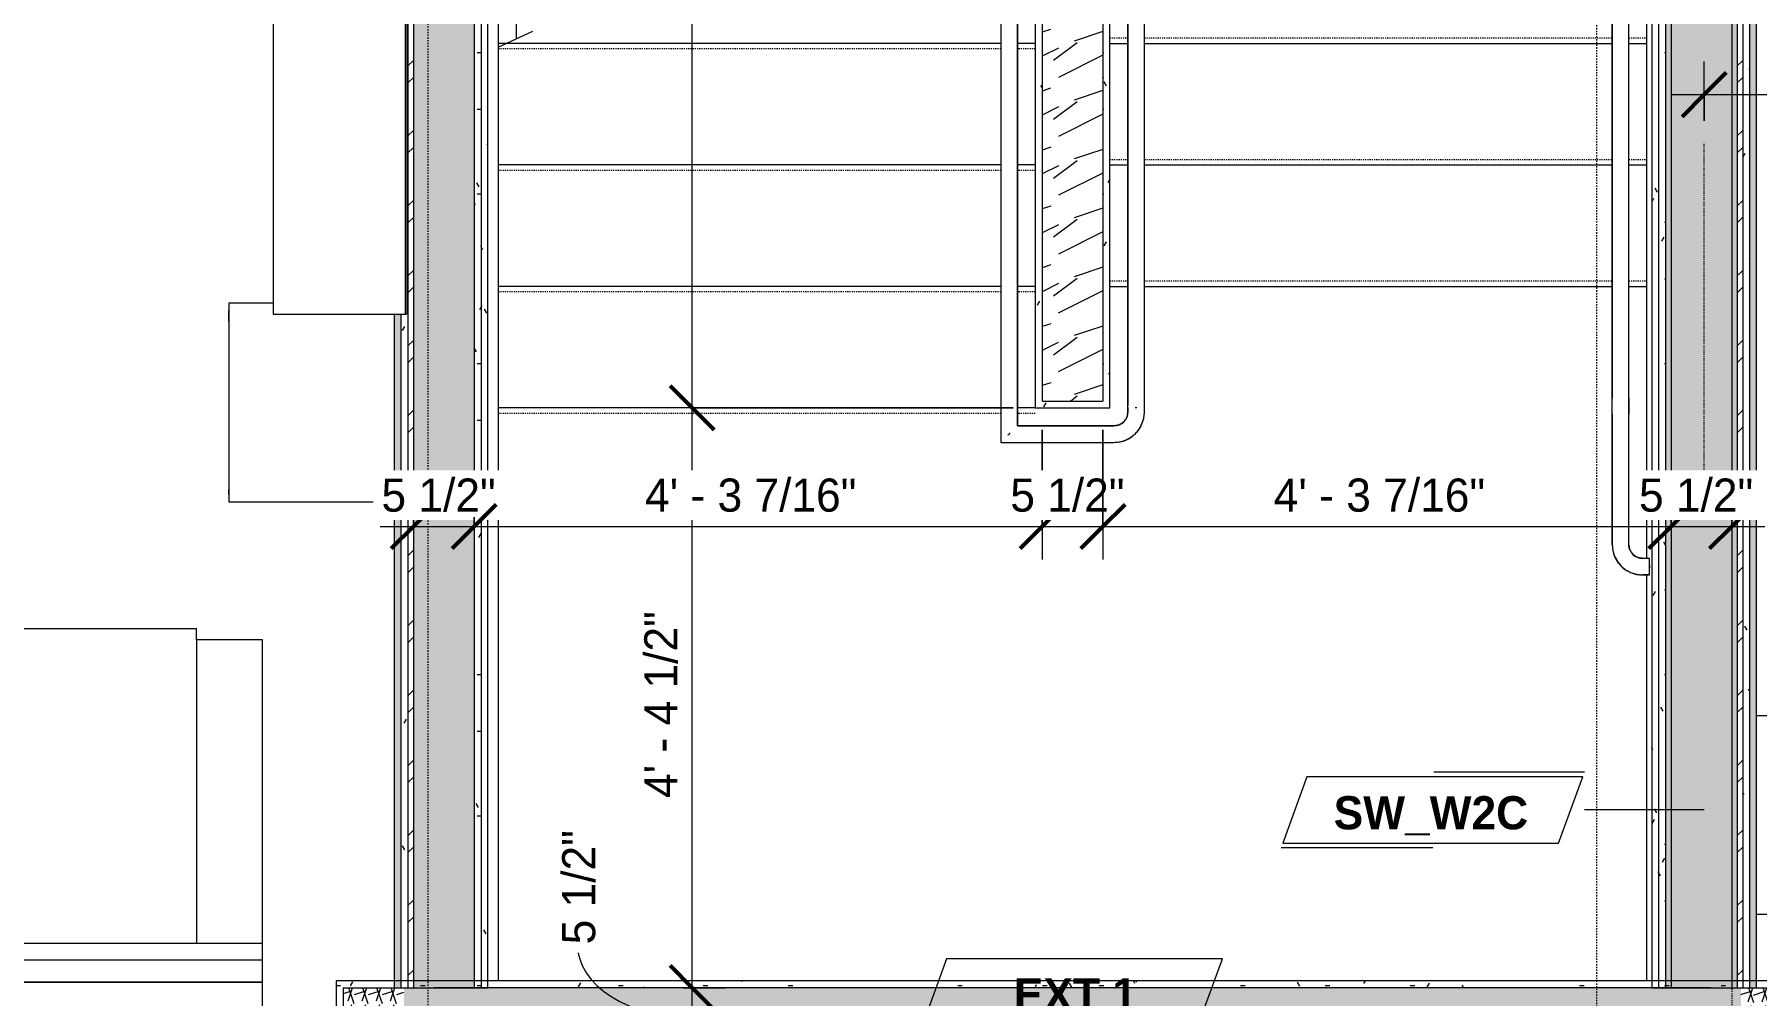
# Model space of a CAD drawing. Header units: inches. Extents: x -4058 to -1781, y 9814 to 12289.
# Drawn here: x -2674.3 to -2518.4, y 10016.4 to 10103.4 of the extents above; entities that cross this region are included whole.
import ezdxf

# ---------------------------------------------------------------- set-up
doc = ezdxf.new("R2010")
doc.units = ezdxf.units.IN
doc.header["$MEASUREMENT"] = 0
for name, pattern in [('Dash', [0.25, 0.125, -0.125]), ('Dash 3_32_', [0.1875, 0.09375, -0.09375]), ('Dash_2_', [0.25, 0.125, -0.125]), ('Overhead 1_16_', [0.101562, 0.0625, -0.039062])]:
    doc.linetypes.add(name, pattern=pattern)
for name, color, linetype, lineweight in [('0-1', 7, 'Continuous', 5), ('0-4', 55, 'Continuous', 9), ('A-ANNO-DIMS', 211, 'Continuous', 9), ('A-ANNO-DIMS-32', 211, 'Continuous', 9), ('A-DETL-1', 90, 'Dash 3_32_', 9), ('A-FLOR-HRAL-1', 7, 'Continuous', 9), ('A-WALL-1', 7, 'Continuous', 9), ('A-WALL-IDEN', 211, 'Continuous', 9), ('A-WALL-PATT-1', 9, 'Continuous', 9), ('G-ANNO-SYMB-4', 111, 'Dash_2_', 9), ('I-FURN', 30, 'Continuous', 9), ('I-FURN-HDLN', 30, 'Dash', 9), ('I-WALL-1', 1, 'Continuous', 5), ('I-WALL-2', 7, 'Continuous', 9), ('S-STRS-1', 7, 'Continuous', 9), ('S-STRS-2', 7, 'Overhead 1_16_', 9), ('S-STRS-MBND-1', 7, 'Continuous', 9)]:
    doc.layers.add(name, color=color, linetype=linetype, lineweight=lineweight)
doc.styles.add('Century Gothic', font='ufonts.com_century-gothic.ttf', dxfattribs={"height": 3})
doc.styles.add('Century Gothic_B_1', font='GOTHICB.TTF', dxfattribs={"height": 3})
doc.dimstyles.new('THE_DIMENSION_STRING_1', dxfattribs={"dimscale": 12, "dimtxt": 3.132505, "dimasz": 0.333333, "dimexe": 0.25, "dimexo": 0.166667, "dimgap": 0.041667, "dimtad": 1, "dimdec": 4, "dimrnd": 0.0625, "dimzin": 3, "dimdsep": 46, "dimlunit": 4, "dimtxsty": 'Century Gothic', "dimblk1": 'OBLIQUE', "dimblk2": 'OBLIQUE', "dimsah": 1, "dimcen": 0.09, "dimdle": 0.25, "dimazin": 0, "dimtfac": 1, "dimtdec": 4, "dimtix": 1, "dimtmove": 1, "dimatfit": 3, "dimfxl": 1, "dimtvp": 1, "dimtfill": 1, "dimfrac": 2, "dimtolj": 1, "dimtzin": 0, "dimarcsym": 2})
doc.dimstyles.new('THE_DIMENSION_STRING_2', dxfattribs={"dimscale": 12, "dimtxt": 3.132505, "dimasz": 0.333333, "dimexe": 0.25, "dimexo": 0.166667, "dimgap": 0.041667, "dimtad": 1, "dimdec": 4, "dimrnd": 0.0625, "dimzin": 3, "dimdsep": 46, "dimlunit": 4, "dimtxsty": 'Century Gothic', "dimblk1": 'OBLIQUE', "dimblk2": 'OBLIQUE', "dimsah": 1, "dimcen": 0.09, "dimdle": 0.25, "dimazin": 0, "dimtfac": 1, "dimtdec": 4, "dimtix": 1, "dimtmove": 0, "dimatfit": 3, "dimfxl": 1, "dimtvp": 1, "dimtfill": 1, "dimfrac": 2, "dimtolj": 1, "dimtzin": 0, "dimarcsym": 2})
doc.dimstyles.new('THE_DIMENSION_STRING_5', dxfattribs={"dimscale": 12, "dimtxt": 3.132505, "dimasz": 0.333333, "dimexe": 0.25, "dimexo": 0.166667, "dimgap": 0.041667, "dimtad": 1, "dimdec": 4, "dimrnd": 0.0625, "dimzin": 3, "dimdsep": 46, "dimlunit": 4, "dimtxsty": 'Century Gothic', "dimblk1": 'OBLIQUE', "dimblk2": 'OBLIQUE', "dimsah": 1, "dimcen": 0.09, "dimdle": 0.25, "dimazin": 0, "dimtfac": 1, "dimtdec": 4, "dimtix": 1, "dimtmove": 0, "dimatfit": 3, "dimfxl": 1, "dimtvp": 1, "dimtfill": 1, "dimfrac": 2, "dimtolj": 1, "dimtzin": 0, "dimarcsym": 2})
pattern_1 = [(161.57, (0.16, 0.16), (-1.279773737, -0.000426766), [0, -9.107, 1.011, 0]), (18.43, (-0.16, 0.16), (-1.279773737, 0.000426766), [0, -9.107, 1.011, 0]), (108.43, (0.16, 0.16), (0.639452382, -3.199964008), [3.035, -7.083]), (71.57, (-0.16, 0.16), (0.639452382, 3.199964008), [3.035, -7.083])]
pattern_2 = [(0, (0, 0), (10.24, 2.56), [0.422, -7.258, 0.422, -7.258, -40.96]), (0, (0, 0), (10.24, 2.56), [-15.36, 0.422, -14.938, 0.422, -7.258, -17.92]), (0, (0, 0), (10.24, 2.56), [-38.4, 0.422, -4.698, 0.422, -12.378]), (120, (3.84, 1.28), (-7.33702503, 7.58810013), [0.422, -7.258, 0.422, -7.258, -40.96]), (120, (3.84, 1.28), (-7.33702503, 7.58810013), [-15.36, 0.422, -14.938, 0.422, -7.258, -17.92]), (120, (3.84, 1.28), (-7.33702503, 7.58810013), [-38.4, 0.422, -4.698, 0.422, -12.378]), (240, (5.12, 6.4), (-2.90297497, -10.14810013), [0.422, -7.258, 0.422, -7.258, -40.96]), (240, (5.12, 6.4), (-2.90297497, -10.14810013), [-15.36, 0.422, -14.938, 0.422, -7.258, -17.92]), (240, (5.12, 6.4), (-2.90297497, -10.14810013), [-38.4, 0.422, -4.698, 0.422, -12.378])]
pattern_3 = [(45, (0, 0), (-3.1678384, 3.1678384), []), (45, (0, 4.8), (-3.1678384, 3.1678384), [])]

# ---------------------------------------------------------------- blocks, each defined once
blk = doc.blocks.new('CTR - 1st Phase - Shell_rvt-1-UNIT PLANS - 2ND FLOOR')
at = {"layer": 'A-WALL-PATT-1'}
h = blk.add_hatch(dxfattribs=at)
h.set_pattern_fill('FP_1', color=256, style=0, pattern_type=2)
h.set_pattern_definition(pattern_2)
h.paths.add_polyline_path([(-2646.99, 9989.06), (-2646.36, 9989.06), (-2646.36, 10017.71), (-2646.99, 10017.71), (-2646.99, 9995.93)], flags=0)
h = blk.add_hatch(dxfattribs=at)
h.set_pattern_fill('FP_1', color=256, style=0, pattern_type=2)
h.set_pattern_definition(pattern_2)
h.paths.add_polyline_path([(-2519.79, 10017.09), (-2514.29, 10017.09), (-2514.29, 10017.71), (-2646.36, 10017.71), (-2646.36, 10017.09), (-2522.54, 10017.09)], flags=0)
h = blk.add_hatch(dxfattribs=at)
h.set_pattern_fill('FP_5', color=256, style=0, pattern_type=2)
h.set_pattern_definition(pattern_1)
h.paths.add_polyline_path([(-2646.36, 9988.44), (-2640.86, 9988.44), (-2640.86, 10017.09), (-2646.36, 10017.09), (-2646.36, 9989.06)], flags=0)
h = blk.add_hatch(dxfattribs=at)
h.set_pattern_fill('FP_5', color=256, style=0, pattern_type=2)
h.set_pattern_definition(pattern_1)
h.paths.add_polyline_path([(-2522.54, 10011.59), (-2519.79, 10011.59), (-2519.79, 10017.09), (-2640.86, 10017.09), (-2640.86, 10011.59), (-2534.07, 10011.59)], flags=0)
h = blk.add_hatch(dxfattribs=at)
h.set_pattern_fill('FP_5', color=256, style=0, pattern_type=2)
h.set_pattern_definition(pattern_1)
h.paths.add_polyline_path([(-2514.29, 9988.44), (-2514.29, 10017.09), (-2519.79, 10017.09), (-2519.79, 9988.44)], flags=0)
at = {"layer": 'A-WALL-1'}
for p, q in [((-2646.36, 10017.71), (-2646.99, 10017.71)), ((-2646.99, 10017.71), (-2646.99, 9989.06)), ((-2638.11, 10017.71), (-2646.36, 10017.71)), ((-2522.54, 10017.71), (-2638.11, 10017.71)), ((-2514.29, 10017.71), (-2522.54, 10017.71)), ((-2646.36, 10017.09), (-2646.36, 9989.06)), ((-2646.36, 10017.09), (-2640.86, 10017.09)), ((-2640.86, 10017.09), (-2638.11, 10017.09)), ((-2522.54, 10017.09), (-2638.11, 10017.09)), ((-2522.54, 10017.09), (-2519.79, 10017.09)), ((-2519.79, 10017.09), (-2514.29, 10017.09))]:
    blk.add_line(p, q, dxfattribs=at)
blk = doc.blocks.new('Top Rail Type - Top Rail_Internal_-2690864-UNIT PLANS - 2ND FLOOR')
at = {"layer": 'A-FLOR-HRAL-1'}
for p, q in [((-2575.31, 10179.5), (-2575.31, 10080.98)), ((-2573.81, 10080.98), (-2573.81, 10179.5)), ((-2585.31, 10069.68), (-2585.31, 10124.17)), ((-2586.81, 10123.47), (-2586.81, 10069.68)), ((-2575.31, 10080.98), (-2575.31, 10069.8)), ((-2573.81, 10069.8), (-2573.81, 10080.98)), ((-2586.81, 10069.02), (-2586.81, 10066.46)), ((-2585.31, 10067.96), (-2585.31, 10069.02)), ((-2575.31, 10069.61), (-2575.31, 10069.21)), ((-2573.81, 10069.21), (-2573.81, 10069.61)), ((-2576.56, 10067.96), (-2585.31, 10067.96)), ((-2586.81, 10066.46), (-2576.56, 10066.46))]:
    blk.add_line(p, q, dxfattribs=at)
at = {"layer": 'A-FLOR-HRAL-1', "flags": 128}
for points in [[(-2586.81, 10069.68), (-2586.81, 10069.64), (-2586.81, 10069.59), (-2586.81, 10069.55), (-2586.81, 10069.5), (-2586.81, 10069.45), (-2586.81, 10069.41), (-2586.81, 10069.36), (-2586.81, 10069.31), (-2586.81, 10069.26), (-2586.81, 10069.21), (-2586.81, 10069.16), (-2586.81, 10069.11), (-2586.81, 10069.06), (-2586.81, 10069.02)], [(-2585.31, 10069.02), (-2585.31, 10069.07), (-2585.31, 10069.12), (-2585.31, 10069.17), (-2585.31, 10069.22), (-2585.31, 10069.27), (-2585.31, 10069.32), (-2585.31, 10069.37), (-2585.31, 10069.41), (-2585.31, 10069.46), (-2585.31, 10069.51), (-2585.31, 10069.55), (-2585.31, 10069.6), (-2585.31, 10069.64), (-2585.31, 10069.68)], [(-2576.56, 10066.46), (-2576.45, 10066.47), (-2576.34, 10066.47), (-2576.23, 10066.48), (-2576.12, 10066.5), (-2576.01, 10066.52), (-2575.91, 10066.54), (-2575.8, 10066.57), (-2575.7, 10066.6), (-2575.59, 10066.64), (-2575.49, 10066.68), (-2575.39, 10066.73), (-2575.29, 10066.78), (-2575.19, 10066.83), (-2575.1, 10066.88), (-2575.01, 10066.94), (-2574.92, 10067.01), (-2574.83, 10067.08), (-2574.75, 10067.15), (-2574.67, 10067.22), (-2574.59, 10067.3), (-2574.51, 10067.38), (-2574.44, 10067.46), (-2574.37, 10067.55), (-2574.31, 10067.64), (-2574.25, 10067.73), (-2574.19, 10067.82), (-2574.14, 10067.92), (-2574.09, 10068.02), (-2574.04, 10068.12), (-2574, 10068.22), (-2573.96, 10068.32), (-2573.93, 10068.43), (-2573.9, 10068.53), (-2573.87, 10068.64), (-2573.85, 10068.75), (-2573.83, 10068.86), (-2573.82, 10068.97), (-2573.81, 10069.07), (-2573.81, 10069.18), (-2573.81, 10069.21)], [(-2575.31, 10069.21), (-2575.31, 10069.16), (-2575.32, 10069.11), (-2575.32, 10069.06), (-2575.33, 10069.02), (-2575.34, 10068.97), (-2575.35, 10068.92), (-2575.36, 10068.87), (-2575.37, 10068.82), (-2575.39, 10068.77), (-2575.41, 10068.73), (-2575.43, 10068.68), (-2575.45, 10068.64), (-2575.48, 10068.59), (-2575.5, 10068.55), (-2575.53, 10068.51), (-2575.56, 10068.47), (-2575.59, 10068.43), (-2575.62, 10068.39), (-2575.66, 10068.35), (-2575.69, 10068.32), (-2575.73, 10068.28), (-2575.76, 10068.25), (-2575.8, 10068.22), (-2575.84, 10068.19), (-2575.89, 10068.16), (-2575.93, 10068.14), (-2575.97, 10068.11), (-2576.02, 10068.09), (-2576.06, 10068.07), (-2576.11, 10068.05), (-2576.16, 10068.03), (-2576.2, 10068.02), (-2576.25, 10068), (-2576.3, 10067.99), (-2576.35, 10067.98), (-2576.4, 10067.98), (-2576.45, 10067.97), (-2576.5, 10067.97), (-2576.55, 10067.96), (-2576.56, 10067.96)]]:
    blk.add_lwpolyline(points, dxfattribs=at)
at = {"layer": 'A-FLOR-HRAL-1'}
blk.add_open_spline([(-2574.48, 10069.59), (-2574.51, 10069.59), (-2574.56, 10069.59), (-2574.61, 10069.59), (-2574.64, 10069.59)], degree=3, dxfattribs=at)
blk.add_open_spline([(-2586.15, 10067.12), (-2586.14, 10067.14), (-2586.11, 10067.17), (-2586.06, 10067.21), (-2586.01, 10067.26), (-2585.98, 10067.29), (-2585.97, 10067.31)], degree=3, knots=[0.46086968, 0.46086968, 0.46086968, 0.46086968, 0.47916667, 0.5, 0.52083333, 0.53913032, 0.53913032, 0.53913032, 0.53913032], dxfattribs=at)
blk = doc.blocks.new('Top Rail Type - Top Rail_Internal_-V8-UNIT PLANS - 2ND FLOOR')
at = {"layer": 'A-FLOR-HRAL-1'}
for p, q in [((-2575.31, 10069.59), (-2575.31, 10179.11)), ((-2573.81, 10069.59), (-2573.81, 10179.11)), ((-2585.31, 10124.17), (-2585.31, 10070.07)), ((-2586.81, 10123.47), (-2586.81, 10070.07)), ((-2586.81, 10070.07), (-2586.81, 10069.02)), ((-2586.81, 10069.02), (-2586.81, 10066.46)), ((-2585.31, 10070.07), (-2585.31, 10069.02)), ((-2585.31, 10069.02), (-2585.31, 10067.96)), ((-2575.31, 10069.21), (-2575.31, 10069.59)), ((-2573.81, 10069.21), (-2573.81, 10069.59)), ((-2585.31, 10067.96), (-2576.56, 10067.96)), ((-2586.81, 10066.46), (-2576.56, 10066.46))]:
    blk.add_line(p, q, dxfattribs=at)
for radius in [2.75, 1.25]:
    blk.add_arc((-2576.56, 10069.21), radius, 270, 0, dxfattribs=at)
blk = doc.blocks.new('Top Rail Type - Top Rail_Internal_-V13-UNIT PLANS - 2ND FLOOR')
at = {"layer": 'A-FLOR-HRAL-1'}
for p, q in [((-2630.69, 10179.1), (-2630.69, 10103.01)), ((-2630.69, 10103.01), (-2629.19, 10103.71))]:
    blk.add_line(p, q, dxfattribs=at)
blk = doc.blocks.new('Top Rail Type - Top Rail_Internal_-2663442-UNIT PLANS - 2ND FLOOR')
at = {"layer": 'A-FLOR-HRAL-1'}
for p, q in [((-2531.44, 10179.5), (-2531.44, 10070.47)), ((-2529.94, 10070.47), (-2529.94, 10179.5)), ((-2531.44, 10069.02), (-2531.44, 10057.21)), ((-2529.94, 10057.21), (-2529.94, 10069.02)), ((-2528.06, 10055.96), (-2528.69, 10055.96)), ((-2528.06, 10055.31), (-2528.06, 10055.12)), ((-2528.69, 10054.46), (-2528.06, 10054.46))]:
    blk.add_line(p, q, dxfattribs=at)
at = {"layer": 'A-FLOR-HRAL-1', "flags": 128}
for points in [[(-2531.44, 10069.02), (-2531.44, 10069.13), (-2531.44, 10069.24), (-2531.44, 10069.35), (-2531.44, 10069.46), (-2531.44, 10069.57), (-2531.44, 10069.67), (-2531.44, 10069.78), (-2531.44, 10069.89), (-2531.44, 10069.99), (-2531.44, 10070.09), (-2531.44, 10070.19), (-2531.44, 10070.29), (-2531.44, 10070.39), (-2531.44, 10070.47)], [(-2529.94, 10070.47), (-2529.94, 10070.37), (-2529.94, 10070.28), (-2529.94, 10070.18), (-2529.94, 10070.08), (-2529.94, 10069.97), (-2529.94, 10069.87), (-2529.94, 10069.76), (-2529.94, 10069.66), (-2529.94, 10069.55), (-2529.94, 10069.44), (-2529.94, 10069.33), (-2529.94, 10069.22), (-2529.94, 10069.11), (-2529.94, 10069.02)], [(-2531.44, 10057.21), (-2531.43, 10057.1), (-2531.43, 10056.99), (-2531.42, 10056.89), (-2531.4, 10056.78), (-2531.38, 10056.67), (-2531.36, 10056.56), (-2531.33, 10056.45), (-2531.3, 10056.35), (-2531.26, 10056.25), (-2531.22, 10056.14), (-2531.17, 10056.04), (-2531.13, 10055.94), (-2531.07, 10055.85), (-2531.02, 10055.75), (-2530.96, 10055.66), (-2530.89, 10055.57), (-2530.82, 10055.49), (-2530.75, 10055.4), (-2530.68, 10055.32), (-2530.6, 10055.24), (-2530.52, 10055.17), (-2530.44, 10055.09), (-2530.35, 10055.03), (-2530.26, 10054.96), (-2530.17, 10054.9), (-2530.08, 10054.84), (-2529.98, 10054.79), (-2529.88, 10054.74), (-2529.78, 10054.69), (-2529.68, 10054.65), (-2529.58, 10054.61), (-2529.47, 10054.58), (-2529.37, 10054.55), (-2529.26, 10054.53), (-2529.15, 10054.5), (-2529.04, 10054.49), (-2528.94, 10054.48), (-2528.83, 10054.47), (-2528.72, 10054.46), (-2528.69, 10054.46)], [(-2528.69, 10055.96), (-2528.74, 10055.97), (-2528.79, 10055.97), (-2528.84, 10055.97), (-2528.89, 10055.98), (-2528.93, 10055.99), (-2528.98, 10056), (-2529.03, 10056.01), (-2529.08, 10056.03), (-2529.13, 10056.04), (-2529.17, 10056.06), (-2529.22, 10056.08), (-2529.26, 10056.11), (-2529.31, 10056.13), (-2529.35, 10056.16), (-2529.39, 10056.18), (-2529.43, 10056.21), (-2529.47, 10056.24), (-2529.51, 10056.27), (-2529.55, 10056.31), (-2529.58, 10056.34), (-2529.62, 10056.38), (-2529.65, 10056.42), (-2529.68, 10056.46), (-2529.71, 10056.5), (-2529.74, 10056.54), (-2529.76, 10056.58), (-2529.79, 10056.63), (-2529.81, 10056.67), (-2529.83, 10056.72), (-2529.85, 10056.76), (-2529.87, 10056.81), (-2529.88, 10056.86), (-2529.9, 10056.9), (-2529.91, 10056.95), (-2529.92, 10057), (-2529.93, 10057.05), (-2529.93, 10057.1), (-2529.93, 10057.15), (-2529.94, 10057.2), (-2529.94, 10057.21)]]:
    blk.add_lwpolyline(points, dxfattribs=at)
blk = doc.blocks.new('Top Rail Type - Top Rail_Internal_-V17-UNIT PLANS - 2ND FLOOR')
at = {"layer": 'A-FLOR-HRAL-1'}
for p, q in [((-2531.44, 10070.07), (-2531.44, 10179.11)), ((-2529.94, 10070.07), (-2529.94, 10179.11)), ((-2531.44, 10069.02), (-2531.44, 10070.07)), ((-2531.44, 10057.21), (-2531.44, 10069.02)), ((-2529.94, 10069.02), (-2529.94, 10070.07)), ((-2529.94, 10057.21), (-2529.94, 10069.02)), ((-2528.06, 10055.96), (-2528.69, 10055.96)), ((-2528.06, 10054.46), (-2528.06, 10055.96)), ((-2528.06, 10054.46), (-2528.69, 10054.46))]:
    blk.add_line(p, q, dxfattribs=at)
for radius in [2.75, 1.25]:
    blk.add_arc((-2528.69, 10057.21), radius, 180, 270, dxfattribs=at)
blk = doc.blocks.new('CTR - 1st Phase -Stairs _ Elevators_rvt-1-UNIT PLANS - 2ND FLOOR')
at = {"layer": 'A-WALL-PATT-1'}
h = blk.add_hatch(dxfattribs=at)
h.set_pattern_fill('FP_1', color=256, style=0, pattern_type=2)
h.set_pattern_definition(pattern_2)
h.paths.add_polyline_path([(-2641.12, 10017.09), (-2641.12, 10078.08), (-2641.75, 10078.08), (-2641.75, 10017.09)], flags=0)
h.paths.add_polyline_path([(-2641.12, 10116.08), (-2641.12, 10262.59), (-2641.75, 10262.59), (-2641.75, 10116.08), (-2641.38, 10116.08)], flags=0)
h = blk.add_hatch(dxfattribs=at)
h.set_pattern_fill('FP_1', color=256, style=0, pattern_type=2)
h.set_pattern_definition(pattern_2)
h.paths.add_polyline_path([(-2518.37, 10017.09), (-2518.37, 10262.59), (-2519, 10262.59), (-2519, 10017.09)], flags=0)
h = blk.add_hatch(dxfattribs=at)
h.set_pattern_fill('FP_1', color=256, style=0, pattern_type=2)
h.set_pattern_definition(pattern_2)
h.paths.add_polyline_path([(-2640.5, 10017.09), (-2640.5, 10261.96), (-2641.12, 10261.96), (-2641.12, 10116.08), (-2640.57, 10116.08), (-2640.57, 10078.08), (-2641.12, 10078.08), (-2641.12, 10017.09)], flags=0)
h = blk.add_hatch(dxfattribs=at)
h.set_pattern_fill('FP_33', color=256, style=0, pattern_type=2)
h.set_pattern_definition(pattern_3)
h.paths.add_polyline_path([(-2640.5, 10017.09), (-2640, 10017.09), (-2640, 10261.46), (-2640.5, 10261.46), (-2640.5, 10033.34)], flags=0)
h = blk.add_hatch(dxfattribs=at)
h.set_pattern_fill('FP_33', color=256, style=0, pattern_type=2)
h.set_pattern_definition(pattern_3)
h.paths.add_polyline_path([(-2519.62, 10017.09), (-2519.62, 10261.46), (-2520.12, 10261.46), (-2520.12, 10017.09)], flags=0)
h = blk.add_hatch(dxfattribs=at)
h.set_pattern_fill('FP_1', color=256, style=0, pattern_type=2)
h.set_pattern_definition(pattern_2)
h.paths.add_polyline_path([(-2519.62, 10017.09), (-2519, 10017.09), (-2519, 10261.96), (-2519.62, 10261.96), (-2519.62, 10033.34)], flags=0)
h = blk.add_hatch(dxfattribs=at)
h.set_pattern_fill('FP_5', color=256, style=0, pattern_type=2)
h.set_pattern_definition(pattern_1)
h.paths.add_polyline_path([(-2634.5, 10017.09), (-2634.5, 10255.96), (-2640, 10255.96), (-2640, 10017.09), (-2637.01, 10017.09)], flags=0)
h = blk.add_hatch(dxfattribs=at)
h.set_pattern_fill('FP_1', color=256, style=0, pattern_type=2)
h.set_pattern_definition(pattern_2)
h.paths.add_polyline_path([(-2633.87, 10017.09), (-2633.87, 10255.34), (-2634.5, 10255.34), (-2634.5, 10017.09)], flags=0)
h = blk.add_hatch(dxfattribs=at)
h.set_pattern_fill('FP_1', color=256, style=0, pattern_type=2)
h.set_pattern_definition(pattern_2)
h.paths.add_polyline_path([(-2633.87, 10017.09), (-2633.25, 10017.09), (-2633.25, 10254.71), (-2633.87, 10254.71), (-2633.87, 10033.34)], flags=0)
h = blk.add_hatch(dxfattribs=at)
h.set_pattern_fill('FP_1', color=256, style=0, pattern_type=2)
h.set_pattern_definition(pattern_2)
h.paths.add_polyline_path([(-2527.25, 10017.09), (-2527.25, 10254.71), (-2527.87, 10254.71), (-2527.87, 10017.09)], flags=0)
h = blk.add_hatch(dxfattribs=at)
h.set_pattern_fill('FP_1', color=256, style=0, pattern_type=2)
h.set_pattern_definition(pattern_2)
h.paths.add_polyline_path([(-2526.62, 10017.09), (-2526.62, 10255.34), (-2527.25, 10255.34), (-2527.25, 10017.09)], flags=0)
h = blk.add_hatch(dxfattribs=at)
h.set_pattern_fill('FP_5', color=256, style=0, pattern_type=2)
h.set_pattern_definition(pattern_1)
h.paths.add_polyline_path([(-2526.12, 10017.09), (-2520.62, 10017.09), (-2520.62, 10255.96), (-2526.12, 10255.96), (-2526.12, 10033.34)], flags=0)
h = blk.add_hatch(dxfattribs=at)
h.set_pattern_fill('FP_1', color=256, style=0, pattern_type=2)
h.set_pattern_definition(pattern_2)
h.paths.add_polyline_path([(-2583.69, 10069.59), (-2583.06, 10069.59), (-2583.06, 10191.21), (-2583.69, 10191.21), (-2583.69, 10070.76)], flags=0)
h = blk.add_hatch(dxfattribs=at)
h.set_pattern_fill('FP_1', color=256, style=0, pattern_type=2)
h.set_pattern_definition(pattern_2)
h.paths.add_polyline_path([(-2583.06, 10069.59), (-2576.94, 10069.59), (-2576.94, 10191.21), (-2583.06, 10191.21), (-2583.06, 10190.59), (-2577.56, 10190.59), (-2577.56, 10070.21), (-2583.06, 10070.21)], flags=0)
h = blk.add_hatch(dxfattribs=at)
h.set_pattern_fill('FP_34', color=256, style=0, pattern_type=2)
h.set_pattern_definition([(216.87, (2.132, 5.331), (15.99318095, 10.66242857), [2.666, -23.99]), (206.565, (5.331, 3.732), (-5.33168525, -5.3312285), [5.96, -5.96]), (198.435, (5.331, 1.066), (-10.66224682, -5.33129343), [3.372, -13.487])])
h.paths.add_polyline_path([(-2583.06, 10070.21), (-2577.56, 10070.21), (-2577.56, 10190.59), (-2583.06, 10190.59), (-2583.06, 10070.76)], flags=0)
at = {"layer": 'I-WALL-1'}
for points in [[(-2520.62, 10017.09), (-2520.12, 10017.09), (-2520.12, 10261.46), (-2520.62, 10261.46), (-2520.62, 10033.34)], [(-2526.62, 10017.09), (-2526.12, 10017.09), (-2526.12, 10255.96), (-2526.62, 10255.96), (-2526.62, 10033.34)]]:
    blk.add_hatch(color=256, dxfattribs=at).paths.add_polyline_path(points, flags=0)
at = {"layer": 'A-WALL-1'}
for p, q in [((-2640.5, 10254.71), (-2640.5, 10017.09)), ((-2640, 10254.71), (-2640, 10017.09)), ((-2634.5, 10254.71), (-2634.5, 10017.09)), ((-2633.87, 10254.71), (-2633.87, 10017.09)), ((-2527.25, 10254.71), (-2527.25, 10017.09)), ((-2526.62, 10254.71), (-2526.62, 10017.09)), ((-2526.12, 10254.71), (-2526.12, 10017.09)), ((-2520.62, 10254.71), (-2520.62, 10017.09)), ((-2520.12, 10254.71), (-2520.12, 10017.09)), ((-2519.62, 10254.71), (-2519.62, 10017.09)), ((-2519, 10254.71), (-2519, 10017.09)), ((-2583.06, 10190.59), (-2583.06, 10070.21)), ((-2577.56, 10190.59), (-2577.56, 10070.21)), ((-2641.12, 10078.08), (-2641.12, 10017.09)), ((-2583.06, 10070.21), (-2577.56, 10070.21))]:
    blk.add_line(p, q, dxfattribs=at)
at = {"layer": 'I-WALL-2'}
for p, q in [((-2633.25, 10017.09), (-2633.25, 10254.71)), ((-2527.87, 10254.71), (-2527.87, 10017.09)), ((-2518.37, 10017.09), (-2518.37, 10254.71)), ((-2583.69, 10191.21), (-2583.69, 10069.59)), ((-2576.94, 10069.59), (-2576.94, 10191.21)), ((-2641.75, 10078.08), (-2641.75, 10017.09)), ((-2583.69, 10069.59), (-2583.06, 10069.59)), ((-2583.06, 10069.59), (-2577.56, 10069.59)), ((-2577.56, 10069.59), (-2576.94, 10069.59)), ((-2641.75, 10017.09), (-2633.25, 10017.09)), ((-2527.87, 10017.09), (-2518.37, 10017.09))]:
    blk.add_line(p, q, dxfattribs=at)
at = {"layer": 'S-STRS-1'}
for p, q in [((-2632.31, 10113.59), (-2632.31, 10102.59)), ((-2528.31, 10102.59), (-2528.31, 10113.59)), ((-2632.31, 10102.59), (-2632.31, 10102.25)), ((-2631.59, 10102.59), (-2632.31, 10102.59)), ((-2632.31, 10102.25), (-2632.31, 10091.59)), ((-2586.81, 10102.59), (-2631.59, 10102.59)), ((-2583.69, 10102.59), (-2585.31, 10102.59)), ((-2576.94, 10102.59), (-2575.31, 10102.59)), ((-2573.81, 10102.59), (-2531.44, 10102.59)), ((-2529.94, 10102.59), (-2528.31, 10102.59)), ((-2528.31, 10091.59), (-2528.31, 10102.59)), ((-2632.31, 10091.59), (-2632.31, 10080.59)), ((-2586.81, 10091.59), (-2632.31, 10091.59)), ((-2583.69, 10091.59), (-2585.31, 10091.59)), ((-2576.94, 10091.59), (-2575.31, 10091.59)), ((-2573.81, 10091.59), (-2531.44, 10091.59)), ((-2529.94, 10091.59), (-2528.31, 10091.59)), ((-2528.31, 10080.59), (-2528.31, 10091.59)), ((-2632.31, 10080.59), (-2632.31, 10069.59)), ((-2586.81, 10080.59), (-2632.31, 10080.59)), ((-2583.69, 10080.59), (-2585.31, 10080.59)), ((-2576.94, 10080.59), (-2575.31, 10080.59)), ((-2573.81, 10080.59), (-2531.44, 10080.59)), ((-2529.94, 10080.59), (-2528.31, 10080.59)), ((-2528.31, 10055.96), (-2528.31, 10080.59)), ((-2632.31, 10069.59), (-2632.31, 10017.71)), ((-2586.81, 10069.59), (-2632.31, 10069.59)), ((-2583.69, 10069.59), (-2585.31, 10069.59)), ((-2528.31, 10017.71), (-2528.31, 10054.46))]:
    blk.add_line(p, q, dxfattribs=at)
at = {"layer": 'S-STRS-2'}
for p, q in [((-2586.81, 10102.09), (-2632.31, 10102.09)), ((-2583.69, 10102.09), (-2585.31, 10102.09)), ((-2576.94, 10103.09), (-2575.31, 10103.09)), ((-2573.81, 10103.09), (-2531.44, 10103.09)), ((-2529.94, 10103.09), (-2528.31, 10103.09)), ((-2586.81, 10091.09), (-2632.31, 10091.09)), ((-2583.69, 10091.09), (-2585.31, 10091.09)), ((-2576.94, 10092.09), (-2575.31, 10092.09)), ((-2573.81, 10092.09), (-2531.44, 10092.09)), ((-2529.94, 10092.09), (-2528.31, 10092.09)), ((-2586.81, 10080.09), (-2632.31, 10080.09)), ((-2583.69, 10080.09), (-2585.31, 10080.09)), ((-2576.94, 10081.09), (-2575.31, 10081.09)), ((-2573.81, 10081.09), (-2531.44, 10081.09)), ((-2529.94, 10081.09), (-2528.31, 10081.09)), ((-2586.81, 10069.09), (-2632.31, 10069.09)), ((-2583.69, 10069.09), (-2585.31, 10069.09))]:
    blk.add_line(p, q, dxfattribs=at)
at = {"layer": 'S-STRS-MBND-1'}
blk.add_line((-2632.31, 10102.25), (-2630.69, 10103.01), dxfattribs=at)
at = {"layer": '0-4'}
for name in ['Top Rail Type - Top Rail_Internal_-V13-UNIT PLANS - 2ND FLOOR', 'Top Rail Type - Top Rail_Internal_-2690864-UNIT PLANS - 2ND FLOOR', 'Top Rail Type - Top Rail_Internal_-V8-UNIT PLANS - 2ND FLOOR', 'Top Rail Type - Top Rail_Internal_-2663442-UNIT PLANS - 2ND FLOOR', 'Top Rail Type - Top Rail_Internal_-V17-UNIT PLANS - 2ND FLOOR']:
    blk.add_blockref(name, (0, 0), dxfattribs=at)
blk = doc.blocks.new('Entertainment_Center_14771 - Entertainment_Center_14771-V24-UNIT PLANS - 2ND FLOOR')
at = {"layer": 'I-FURN'}
for p, q in [((-18, 10), (-36, 10)), ((-36, 10), (-36, -4.95)), ((-34.85, 10.03), (-35.34, 10.03)), ((-35.34, 10.03), (-35.34, 10)), ((-34.85, 10), (-34.85, 10.03)), ((-18.66, 10.03), (-19.66, 10.03)), ((-19.66, 10.03), (-19.66, 10)), ((-18.66, 10), (-18.66, 10.03)), ((-18, 6), (-18, 10)), ((36, 10), (18, 10)), ((18, 10), (18, 6)), ((18.66, 10.03), (18.66, 10)), ((19.66, 10.03), (18.66, 10.03)), ((19.66, 10), (19.66, 10.03)), ((35.34, 10.03), (34.85, 10.03)), ((34.85, 10.03), (34.85, 10)), ((35.34, 10), (35.34, 10.03)), ((36, -4.95), (36, 10)), ((19, 6), (-19, 6)), ((-19, 6), (-19, -6)), ((19, -6), (19, 6)), ((-19, -6), (19, -6)), ((-19, -6.12), (-19, -6)), ((-19, -6), (19, -6)), ((19, -6.12), (-19, -6.12)), ((19, -6), (19, -6.12))]:
    blk.add_line(p, q, dxfattribs=at)
blk = doc.blocks.new('Couch-Both_Arms-Generic - 2-1352635-UNIT PLANS - 2ND FLOOR')
at = {"layer": 'I-FURN'}
for p, q in [((24, 17.5), (-24, 17.5)), ((-24, 17.5), (-24, 13.5)), ((24, 13.5), (24, 17.5)), ((-24, 13.5), (24, 13.5)), ((24, 13.5), (-24, 13.5)), ((-24, 13.5), (-24, 10)), ((24, 10), (24, 13.5)), ((-24, 11.5), (24, 11.5)), ((-24, 10), (-24, -17.5)), ((-24, 10), (24, 10)), ((-18, -17.5), (-18, 10)), ((18, 10), (18, -17.5)), ((24, -17.5), (24, 10)), ((-24, -17.5), (-18, -17.5)), ((-18, -17.5), (-18, -18.5)), ((-18, -18.5), (18, -18.5)), ((18, -18.5), (18, -17.5)), ((18, -17.5), (24, -17.5))]:
    blk.add_line(p, q, dxfattribs=at)
blk = doc.blocks.new('Bed-Standard - King 78_ x 80_-V77-UNIT PLANS - 2ND FLOOR')
at = {"layer": 'I-FURN'}
blk.add_line((49.69, 41.8), (49.69, -38.2), dxfattribs=at)
at = {"layer": 'I-FURN-HDLN'}
blk.add_line((67.69, 77.8), (67.69, -38.2), dxfattribs=at)
blk = doc.blocks.new('Table-Night Stand - 18_ x 18_ x 24_-V38-UNIT PLANS - 2ND FLOOR')
at = {"layer": 'I-FURN'}
for p, q in [((0.15, 0), (18.15, 0)), ((18.15, 0), (18.15, -18))]:
    blk.add_line(p, q, dxfattribs=at)
blk = doc.blocks.new('Wall Tag - Arch Wall-3956453-UNIT PLANS - 2ND FLOOR')
at = {"layer": 'A-WALL-IDEN'}
for p, q in [((-0.3561, 0.0937), (-0.4244, -0.0937)), ((0.4244, 0.0937), (-0.3561, 0.0937)), ((0.3561, -0.0937), (0.4244, 0.0937)), ((-0.4244, -0.0937), (0.3561, -0.0937))]:
    blk.add_line(p, q, dxfattribs=at)
blk = doc.blocks.new('Wall Tag - Shear Wall-3956451-UNIT PLANS - 2ND FLOOR')
at = {"layer": 'A-WALL-IDEN'}
for p, q in [((0.4291, 0.1068), (0.0033, 0.1068)), ((-0.3561, 0.0937), (-0.4244, -0.0937)), ((0.4244, 0.0937), (-0.3561, 0.0937)), ((0.3561, -0.0937), (0.4244, 0.0937)), ((-0.4244, -0.0937), (0.3561, -0.0937)), ((0, -0.1068), (-0.4291, -0.1068))]:
    blk.add_line(p, q, dxfattribs=at)
blk = doc.blocks.new('DIMBLOCK349-UNIT PLANS - 2ND FLOOR')
at = {"layer": 'A-ANNO-DIMS-32'}
for p, q in [((-2523.12, 10095.58), (-2523.12, 10100.95)), ((-2398.62, 10098.77), (-2398.62, 10094.95)), ((-2398.62, 10097.95), (-2398.62, 10098.77)), ((-2526.12, 10097.95), (-2398.62, 10097.95)), ((-2523.12, 10097.95), (-2523.12, 10095.58))]:
    blk.add_line(p, q, dxfattribs=at)
at = {"layer": 'A-ANNO-DIMS-32', "lineweight": 50}
for p, q in [((-2523.12, 10097.95), (-2521.12, 10099.95)), ((-2398.62, 10097.95), (-2396.62, 10099.95)), ((-2523.12, 10097.95), (-2525.12, 10095.95)), ((-2398.62, 10097.95), (-2400.62, 10095.95))]:
    blk.add_line(p, q, dxfattribs=at)
at = {"layer": 'A-ANNO-DIMS-32', "color": 0, "insert": (-2471.12, 10102.29), "char_height": 3, "width": 24.5827, "attachment_point": 1, "line_spacing_factor": 0.984502, "style": 'Century Gothic', "bg_fill": 3, "box_fill_scale": 1.25, "bg_fill_color": 256, "bg_fill_true_color": 13158600, "bg_fill_transparency": 0}
blk.add_mtext('10\' - 4 1/2"', dxfattribs=at)
blk = doc.blocks.new('_Oblique')
at = {"color": 0, "linetype": 'ByBlock', "lineweight": -2}
blk.add_line((-0.5, -0.5), (0.5, 0.5), dxfattribs=at)
blk = doc.blocks.new('DIMBLOCK1206-UNIT PLANS - 2ND FLOOR')
at = {"layer": 'A-ANNO-DIMS-32', "lineweight": 50}
for p, q in [((-2614.75, 10017.09), (-2616.75, 10019.09)), ((-2614.75, 10017.09), (-2612.75, 10015.09)), ((-2614.75, 10011.59), (-2616.75, 10013.59)), ((-2614.75, 10011.59), (-2612.75, 10009.59))]:
    blk.add_line(p, q, dxfattribs=at)
at = {"layer": 'A-ANNO-DIMS-32'}
for p, q in [((-2615.57, 10017.09), (-2611.75, 10017.09)), ((-2614.75, 10017.09), (-2615.57, 10017.09)), ((-2614.75, 10011.59), (-2614.75, 10017.09)), ((-2615.57, 10011.59), (-2611.75, 10011.59)), ((-2614.75, 10011.59), (-2615.57, 10011.59))]:
    blk.add_line(p, q, dxfattribs=at)
blk.add_ellipse((-2614.75, 10021.01), major_axis=(10.4, 0), ratio=0.640865, start_param=3.141593, end_param=4.712389, dxfattribs=at)
at = {"layer": 'A-ANNO-DIMS-32', "color": 0, "insert": (-2626.53, 10021.01), "char_height": 3, "width": 13.5444, "attachment_point": 1, "rotation": 90, "line_spacing_factor": 0.984502, "style": 'Century Gothic', "bg_fill": 3, "box_fill_scale": 1.25, "bg_fill_color": 256, "bg_fill_true_color": 13158600, "bg_fill_transparency": 0}
blk.add_mtext('5 1/2"', dxfattribs=at)
blk = doc.blocks.new('DIMBLOCK1207-UNIT PLANS - 2ND FLOOR')
at = {"layer": 'A-ANNO-DIMS-32', "lineweight": 50}
for p, q in [((-2614.75, 10069.59), (-2616.75, 10071.59)), ((-2614.75, 10069.59), (-2612.75, 10067.59)), ((-2614.75, 10017.09), (-2616.75, 10019.09)), ((-2614.75, 10017.09), (-2612.75, 10015.09))]:
    blk.add_line(p, q, dxfattribs=at)
at = {"layer": 'A-ANNO-DIMS-32'}
for p, q in [((-2585.69, 10069.59), (-2617.75, 10069.59)), ((-2614.75, 10017.09), (-2614.75, 10069.59)), ((-2614.75, 10069.59), (-2585.69, 10069.59)), ((-2615.57, 10017.09), (-2611.75, 10017.09)), ((-2614.75, 10017.09), (-2615.57, 10017.09))]:
    blk.add_line(p, q, dxfattribs=at)
at = {"layer": 'A-ANNO-DIMS-32', "color": 0, "insert": (-2619.09, 10034.27), "char_height": 3, "width": 21.7784, "attachment_point": 1, "rotation": 90, "line_spacing_factor": 0.984502, "style": 'Century Gothic', "bg_fill": 3, "box_fill_scale": 1.25, "bg_fill_color": 256, "bg_fill_true_color": 13158600, "bg_fill_transparency": 0}
blk.add_mtext('4\' - 4 1/2"', dxfattribs=at)
blk = doc.blocks.new('DIMBLOCK1208-UNIT PLANS - 2ND FLOOR')
at = {"layer": 'A-ANNO-DIMS-32', "lineweight": 50}
for p, q in [((-2614.75, 10191.21), (-2616.75, 10193.21)), ((-2614.75, 10191.21), (-2612.75, 10189.21)), ((-2614.75, 10069.59), (-2616.75, 10071.59)), ((-2614.75, 10069.59), (-2612.75, 10067.59))]:
    blk.add_line(p, q, dxfattribs=at)
at = {"layer": 'A-ANNO-DIMS-32'}
for p, q in [((-2585.69, 10191.21), (-2617.75, 10191.21)), ((-2614.75, 10069.59), (-2614.75, 10191.21)), ((-2614.75, 10191.21), (-2585.69, 10191.21)), ((-2585.69, 10069.59), (-2617.75, 10069.59)), ((-2614.75, 10069.59), (-2585.69, 10069.59))]:
    blk.add_line(p, q, dxfattribs=at)
at = {"layer": 'A-ANNO-DIMS-32', "color": 0, "insert": (-2619.09, 10120.16), "char_height": 3, "width": 24.5827, "attachment_point": 1, "rotation": 90, "line_spacing_factor": 0.984502, "style": 'Century Gothic', "bg_fill": 3, "box_fill_scale": 1.25, "bg_fill_color": 256, "bg_fill_true_color": 13158600, "bg_fill_transparency": 0}
blk.add_mtext('10\' - 1 5/8"', dxfattribs=at)
blk = doc.blocks.new('DIMBLOCK1215-UNIT PLANS - 2ND FLOOR')
at = {"layer": 'A-ANNO-DIMS-32', "lineweight": 50}
for p, q in [((-2640, 10058.85), (-2638, 10060.85)), ((-2634.5, 10058.85), (-2632.5, 10060.85)), ((-2640, 10058.85), (-2642, 10056.85)), ((-2634.5, 10058.85), (-2636.5, 10056.85))]:
    blk.add_line(p, q, dxfattribs=at)
at = {"layer": 'A-ANNO-DIMS-32'}
for p, q in [((-2640, 10059.68), (-2640, 10055.85)), ((-2640, 10058.85), (-2640, 10059.68)), ((-2634.5, 10059.68), (-2634.5, 10055.85)), ((-2634.5, 10058.85), (-2634.5, 10059.68)), ((-2643, 10058.85), (-2634.5, 10058.85))]:
    blk.add_line(p, q, dxfattribs=at)
at = {"layer": 'A-ANNO-DIMS-32', "color": 0, "insert": (-2642.89, 10063.19), "char_height": 3, "width": 13.5444, "attachment_point": 1, "line_spacing_factor": 0.984502, "style": 'Century Gothic', "bg_fill": 3, "box_fill_scale": 1.25, "bg_fill_color": 256, "bg_fill_true_color": 13158600, "bg_fill_transparency": 0}
blk.add_mtext('5 1/2"', dxfattribs=at)
blk = doc.blocks.new('DIMBLOCK1216-UNIT PLANS - 2ND FLOOR')
at = {"layer": 'A-ANNO-DIMS-32'}
for p, q in [((-2583.06, 10067.59), (-2583.06, 10055.85)), ((-2583.06, 10058.85), (-2583.06, 10067.59)), ((-2634.5, 10059.68), (-2634.5, 10055.85)), ((-2634.5, 10058.85), (-2634.5, 10059.68)), ((-2634.5, 10058.85), (-2583.06, 10058.85))]:
    blk.add_line(p, q, dxfattribs=at)
at = {"layer": 'A-ANNO-DIMS-32', "lineweight": 50}
for p, q in [((-2634.5, 10058.85), (-2632.5, 10060.85)), ((-2583.06, 10058.85), (-2581.06, 10060.85)), ((-2634.5, 10058.85), (-2636.5, 10056.85)), ((-2583.06, 10058.85), (-2585.06, 10056.85))]:
    blk.add_line(p, q, dxfattribs=at)
at = {"layer": 'A-ANNO-DIMS-32', "color": 0, "insert": (-2619.02, 10063.19), "char_height": 3, "width": 24.5827, "attachment_point": 1, "line_spacing_factor": 0.984502, "style": 'Century Gothic', "bg_fill": 3, "box_fill_scale": 1.25, "bg_fill_color": 256, "bg_fill_true_color": 13158600, "bg_fill_transparency": 0}
blk.add_mtext('4\' - 3 7/16"', dxfattribs=at)
blk = doc.blocks.new('DIMBLOCK1217-UNIT PLANS - 2ND FLOOR')
at = {"layer": 'A-ANNO-DIMS-32'}
for p, q in [((-2583.06, 10067.59), (-2583.06, 10055.85)), ((-2583.06, 10058.85), (-2583.06, 10067.59)), ((-2577.56, 10067.59), (-2577.56, 10055.85)), ((-2577.56, 10058.85), (-2577.56, 10067.59)), ((-2583.06, 10058.85), (-2577.56, 10058.85))]:
    blk.add_line(p, q, dxfattribs=at)
at = {"layer": 'A-ANNO-DIMS-32', "lineweight": 50}
for p, q in [((-2583.06, 10058.85), (-2581.06, 10060.85)), ((-2577.56, 10058.85), (-2575.56, 10060.85)), ((-2583.06, 10058.85), (-2585.06, 10056.85)), ((-2577.56, 10058.85), (-2579.56, 10056.85))]:
    blk.add_line(p, q, dxfattribs=at)
at = {"layer": 'A-ANNO-DIMS-32', "color": 0, "insert": (-2585.95, 10063.19), "char_height": 3, "width": 13.5444, "attachment_point": 1, "line_spacing_factor": 0.984502, "style": 'Century Gothic', "bg_fill": 3, "box_fill_scale": 1.25, "bg_fill_color": 256, "bg_fill_true_color": 13158600, "bg_fill_transparency": 0}
blk.add_mtext('5 1/2"', dxfattribs=at)
blk = doc.blocks.new('DIMBLOCK1218-UNIT PLANS - 2ND FLOOR')
at = {"layer": 'A-ANNO-DIMS-32'}
for p, q in [((-2577.56, 10067.59), (-2577.56, 10055.85)), ((-2577.56, 10058.85), (-2577.56, 10067.59)), ((-2526.12, 10059.68), (-2526.12, 10055.85)), ((-2526.12, 10058.85), (-2526.12, 10059.68)), ((-2577.56, 10058.85), (-2526.12, 10058.85))]:
    blk.add_line(p, q, dxfattribs=at)
at = {"layer": 'A-ANNO-DIMS-32', "lineweight": 50}
for p, q in [((-2577.56, 10058.85), (-2575.56, 10060.85)), ((-2526.12, 10058.85), (-2524.12, 10060.85)), ((-2577.56, 10058.85), (-2579.56, 10056.85)), ((-2526.12, 10058.85), (-2528.12, 10056.85))]:
    blk.add_line(p, q, dxfattribs=at)
at = {"layer": 'A-ANNO-DIMS-32', "color": 0, "insert": (-2562.09, 10063.19), "char_height": 3, "width": 24.5827, "attachment_point": 1, "line_spacing_factor": 0.984502, "style": 'Century Gothic', "bg_fill": 3, "box_fill_scale": 1.25, "bg_fill_color": 256, "bg_fill_true_color": 13158600, "bg_fill_transparency": 0}
blk.add_mtext('4\' - 3 7/16"', dxfattribs=at)
blk = doc.blocks.new('DIMBLOCK1219-UNIT PLANS - 2ND FLOOR')
at = {"layer": 'A-ANNO-DIMS-32', "lineweight": 50}
for p, q in [((-2526.12, 10058.85), (-2524.12, 10060.85)), ((-2520.62, 10058.85), (-2518.62, 10060.85)), ((-2526.12, 10058.85), (-2528.12, 10056.85)), ((-2520.62, 10058.85), (-2522.62, 10056.85))]:
    blk.add_line(p, q, dxfattribs=at)
at = {"layer": 'A-ANNO-DIMS-32'}
for p, q in [((-2526.12, 10059.68), (-2526.12, 10055.85)), ((-2526.12, 10058.85), (-2526.12, 10059.68)), ((-2520.62, 10059.68), (-2520.62, 10055.85)), ((-2520.62, 10058.85), (-2520.62, 10059.68)), ((-2526.12, 10058.85), (-2517.62, 10058.85))]:
    blk.add_line(p, q, dxfattribs=at)
at = {"layer": 'A-ANNO-DIMS-32', "color": 0, "insert": (-2529.02, 10063.19), "char_height": 3, "width": 13.5444, "attachment_point": 1, "line_spacing_factor": 0.984502, "style": 'Century Gothic', "bg_fill": 3, "box_fill_scale": 1.25, "bg_fill_color": 256, "bg_fill_true_color": 13158600, "bg_fill_transparency": 0}
blk.add_mtext('5 1/2"', dxfattribs=at)

msp = doc.modelspace()

# ---------------------------------------------------------------- linework, layer by layer
at = {"layer": 'A-DETL-1'}
for p, q in [((-2520.62374, 10158.80072), (-2520.62374, 10008.80072)), ((-2523.12374, 10061.5808), (-2523.12374, 10093.5808))]:
    msp.add_line(p, q, dxfattribs=at)
at = {"layer": 'A-WALL-IDEN'}
msp.add_line((-2523.12374, 10033.18196), (-2533.96689, 10033.18196), dxfattribs=at)
at = {"layer": 'G-ANNO-SYMB-4'}
for p, q in [((-2638.69874, 10425.3894), (-2638.69874, 9954.33144)), ((-2532.83641, 9913.60902), (-2532.83641, 10418.83087))]:
    msp.add_line(p, q, dxfattribs=at)

# ---------------------------------------------------------------- block references
at = {"layer": '0-1'}
for name in ['CTR - 1st Phase - Shell_rvt-1-UNIT PLANS - 2ND FLOOR', 'CTR - 1st Phase -Stairs _ Elevators_rvt-1-UNIT PLANS - 2ND FLOOR']:
    msp.add_blockref(name, (0, 0), dxfattribs=at)
at = {"layer": 'A-WALL-IDEN', "xscale": 31.99999999999999, "yscale": 31.99999999999999, "zscale": 31.99999999999999}
for name, p in [('Wall Tag - Shear Wall-3956451-UNIT PLANS - 2ND FLOOR', (-2547.6986, 10033.18196)), ('Wall Tag - Arch Wall-3956453-UNIT PLANS - 2ND FLOOR', (-2580.32374, 10016.69491))]:
    msp.add_blockref(name, p, dxfattribs=at)
at = {"layer": 'I-FURN'}
for name, p, rotation in [('Bed-Standard - King 78_ x 80_-V77-UNIT PLANS - 2ND FLOOR', (-2480.16882, 10091.40292), 270.0000000004409), ('Entertainment_Center_14771 - Entertainment_Center_14771-V24-UNIT PLANS - 2ND FLOOR', (-2646.69874, 10097.0761), 89.99999999994854), ('Couch-Both_Arms-Generic - 2-1352635-UNIT PLANS - 2ND FLOOR', (-2677.64874, 10031.08637), 180), ('Table-Night Stand - 18_ x 18_ x 24_-V38-UNIT PLANS - 2ND FLOOR', (-2500.37374, 10041.86139), 270.0000000004409)]:
    msp.add_blockref(name, p, dxfattribs=dict(at, rotation=rotation))

# ---------------------------------------------------------------- texts
at = {"layer": 'A-WALL-IDEN', "char_height": 3, "attachment_point": 1, "style": 'Century Gothic_B_1'}
for s, insert, width in [('SW_W2C', (-2556.6657, 10034.42949), 21.614), ('EXT 1', (-2585.6247, 10017.94245), 12.726)]:
    msp.add_mtext(s, dxfattribs=dict(at, insert=insert, width=width))

# ---------------------------------------------------------------- next in the draw order: dimensions: what is measured, and where the dimension line sits
at = {"layer": 'A-ANNO-DIMS'}
for base, p1, p2, dimstyle, override, picture, middle in [((-2398.62374, 10097.94607), (-2523.12374, 10093.5808), (-2398.62374, 10100.7745), 'THE_DIMENSION_STRING_2', {"dimpost": '<>', "dimfxl": 124.707655}, 'DIMBLOCK349-UNIT PLANS - 2ND FLOOR', (-2460.87374, 10100.18774)), ((-2634.49874, 10058.84777), (-2639.99874, 10061.6762), (-2634.49874, 10061.6762), 'THE_DIMENSION_STRING_5', {"dimpost": '<>', "dimfxl": 5.5}, 'DIMBLOCK1215-UNIT PLANS - 2ND FLOOR', (-2637.24874, 10061.08944))]:
    dim = msp.add_linear_dim(base=base, p1=p1, p2=p2, dimstyle=dimstyle, override=override, dxfattribs=at)
    dim.commit()
    dim.dimension.update_dxf_attribs({"geometry": picture, "text_midpoint": middle})
dim = msp.add_linear_dim(base=(-2614.74587, 10017.0894), p1=(-2617.5743, 10011.5894), p2=(-2617.5743, 10017.0894), angle=90, dimstyle='THE_DIMENSION_STRING_1', override={"dimpost": '<>', "dimfxl": 5.5}, dxfattribs=at)
dim.commit()
dim.dimension.update_dxf_attribs({"geometry": 'DIMBLOCK1206-UNIT PLANS - 2ND FLOOR', "text_midpoint": (-2624.53167, 10027.77771), "dimtype": 160, "text_rotation": 90})

# ---------------------------------------------------------------- next in the draw order: dimensions: what is measured, and where the dimension line sits
dim = msp.add_linear_dim(base=(-2614.74587, 10069.5894), p1=(-2617.5743, 10017.0894), p2=(-2583.68624, 10069.5894), angle=90, dimstyle='THE_DIMENSION_STRING_5', override={"dimpost": '<>', "dimfxl": 62.487204}, dxfattribs=at)
dim.commit()
dim.dimension.update_dxf_attribs({"geometry": 'DIMBLOCK1207-UNIT PLANS - 2ND FLOOR', "text_midpoint": (-2616.98754, 10043.3394)})

# ---------------------------------------------------------------- next in the draw order: dimensions: what is measured, and where the dimension line sits
dim = msp.add_linear_dim(base=(-2614.74587, 10191.2144), p1=(-2583.68624, 10069.5894), p2=(-2583.68624, 10191.2144), angle=90, dimstyle='THE_DIMENSION_STRING_5', override={"dimpost": '<>', "dimfxl": 121.625}, dxfattribs=at)
dim.commit()
dim.dimension.update_dxf_attribs({"geometry": 'DIMBLOCK1208-UNIT PLANS - 2ND FLOOR', "text_midpoint": (-2616.98754, 10130.4019)})

# ---------------------------------------------------------------- next in the draw order: dimensions: what is measured, and where the dimension line sits
dim = msp.add_linear_dim(base=(-2583.06124, 10058.84777), p1=(-2634.49874, 10061.6762), p2=(-2583.06124, 10069.5894), dimstyle='THE_DIMENSION_STRING_5', override={"dimpost": '<>', "dimfxl": 52.042628}, dxfattribs=at)
dim.commit()
dim.dimension.update_dxf_attribs({"geometry": 'DIMBLOCK1216-UNIT PLANS - 2ND FLOOR', "text_midpoint": (-2608.77999, 10061.08944)})

# ---------------------------------------------------------------- next in the draw order: dimensions: what is measured, and where the dimension line sits
dim = msp.add_linear_dim(base=(-2577.56124, 10058.84777), p1=(-2583.06124, 10069.5894), p2=(-2577.56124, 10069.5894), dimstyle='THE_DIMENSION_STRING_5', override={"dimpost": '<>', "dimfxl": 5.5}, dxfattribs=at)
dim.commit()
dim.dimension.update_dxf_attribs({"geometry": 'DIMBLOCK1217-UNIT PLANS - 2ND FLOOR', "text_midpoint": (-2580.31124, 10061.08944)})

# ---------------------------------------------------------------- next in the draw order: dimensions: what is measured, and where the dimension line sits
dim = msp.add_linear_dim(base=(-2526.12374, 10058.84777), p1=(-2577.56124, 10069.5894), p2=(-2526.12374, 10061.6762), dimstyle='THE_DIMENSION_STRING_5', override={"dimpost": '<>', "dimfxl": 52.042628}, dxfattribs=at)
dim.commit()
dim.dimension.update_dxf_attribs({"geometry": 'DIMBLOCK1218-UNIT PLANS - 2ND FLOOR', "text_midpoint": (-2551.84249, 10061.08944)})

# ---------------------------------------------------------------- next in the draw order: dimensions: what is measured, and where the dimension line sits
dim = msp.add_linear_dim(base=(-2520.62374, 10058.84777), p1=(-2526.12374, 10061.6762), p2=(-2520.62374, 10061.6762), dimstyle='THE_DIMENSION_STRING_5', override={"dimpost": '<>', "dimfxl": 5.5}, dxfattribs=at)
dim.commit()
dim.dimension.update_dxf_attribs({"geometry": 'DIMBLOCK1219-UNIT PLANS - 2ND FLOOR', "text_midpoint": (-2523.37374, 10061.08944)})

doc.saveas('drawing.dxf')
